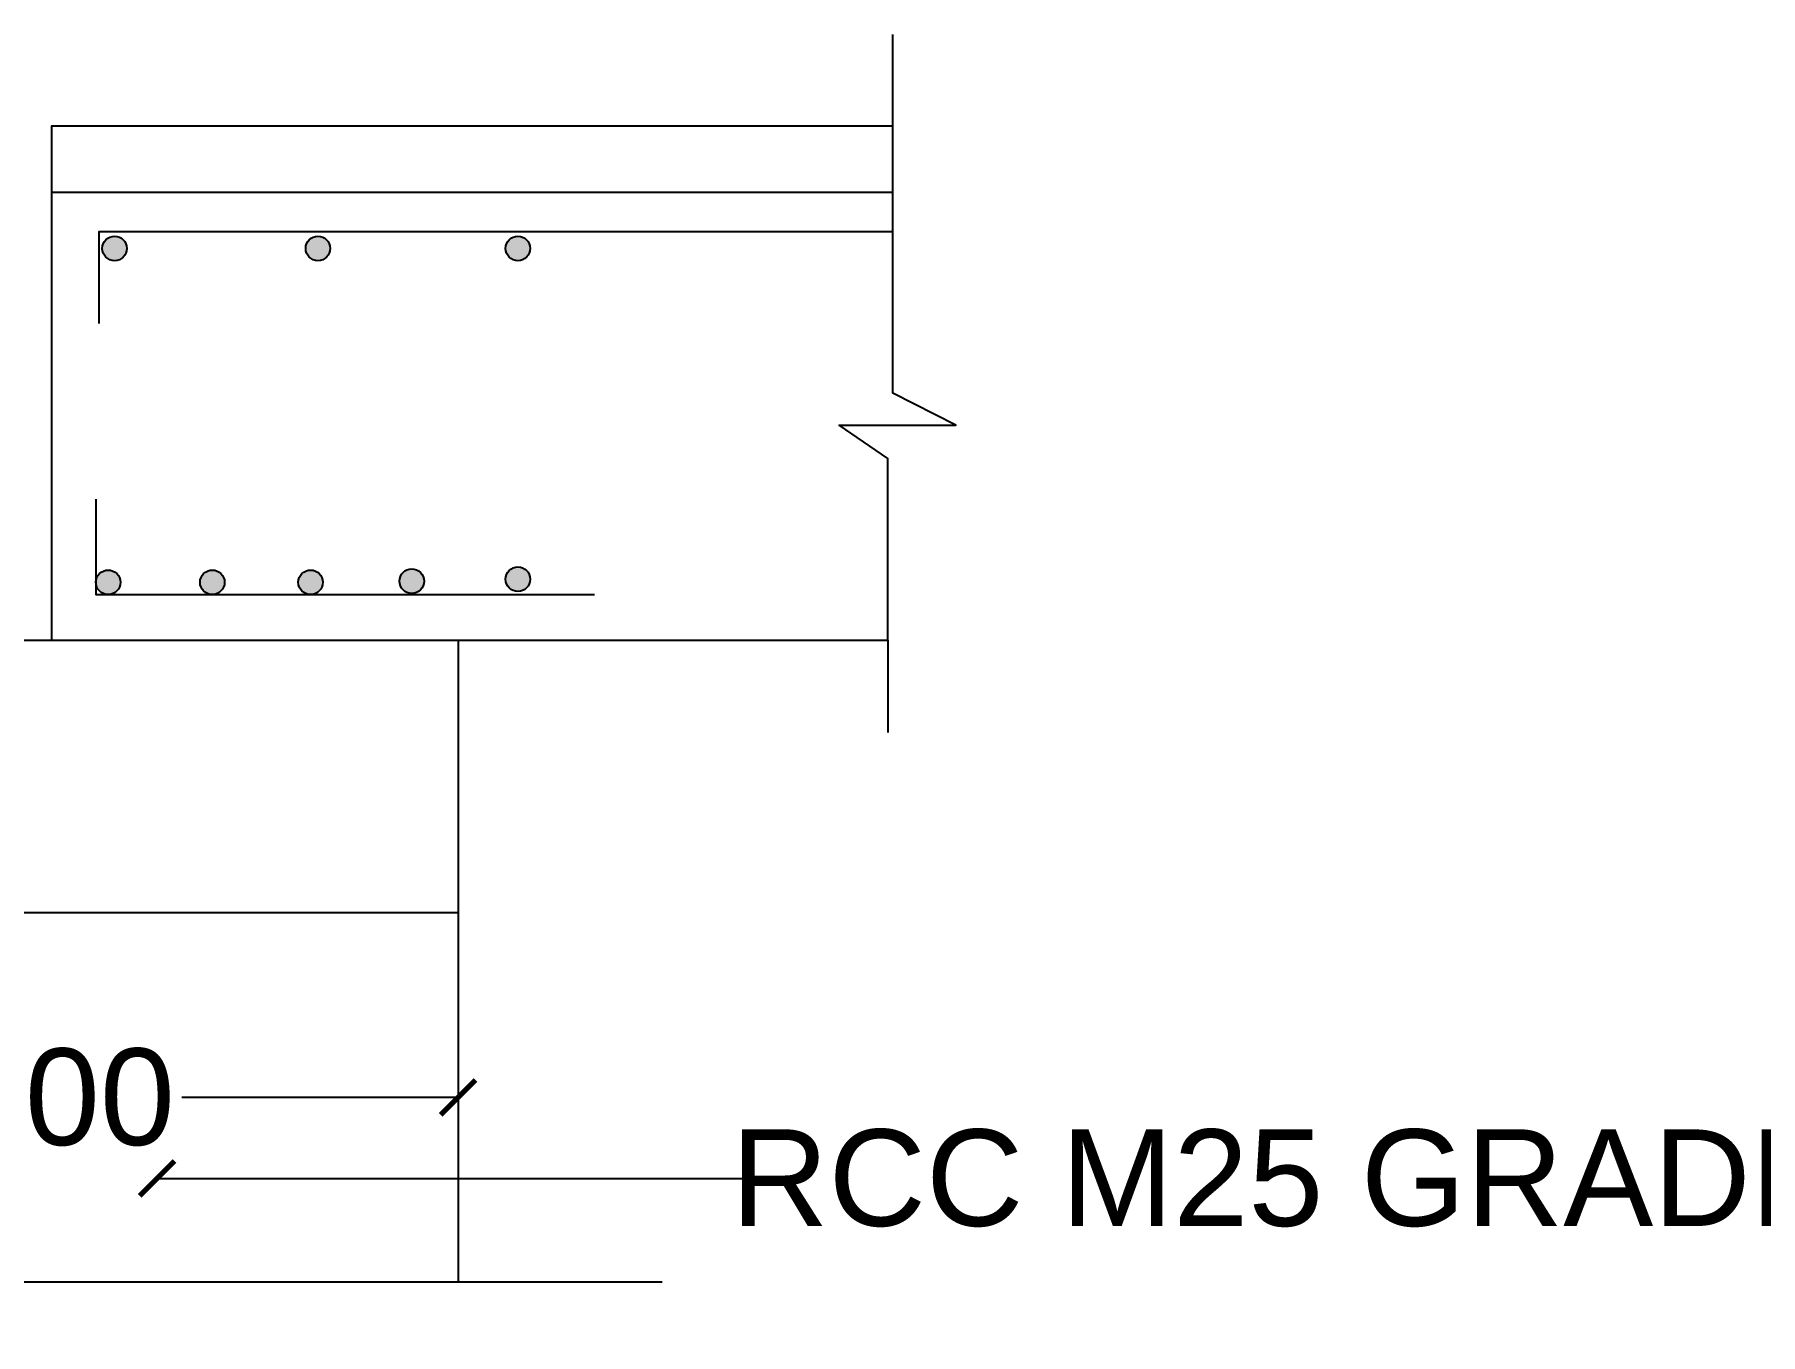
# Model space of a CAD drawing. Header units: inches. Extents: x 322 to 11487, y 352 to 10656.
# Drawn here: x 371.32 to 380.25, y 415.92 to 422.65 of the extents above; entities that cross this region are included whole.
import ezdxf

# ---------------------------------------------------------------- set-up
doc = ezdxf.new("R2010")
doc.units = ezdxf.units.IN
doc.header["$MEASUREMENT"] = 0
doc.layers.add('DIMENSION', color=255, linetype='Continuous')
doc.layers.add('HATCH', color=7, linetype='Continuous')
doc.styles.get("Standard").update_dxf_attribs({"font": 'arial.ttf'})
doc.dimstyles.new('dig', dxfattribs={"dimtxt": 0.3125, "dimasz": 0.18, "dimexe": 0.18, "dimexo": 0.0625, "dimgap": 0.09, "dimtad": 0, "dimtih": 1, "dimtoh": 1, "dimdec": 4, "dimzin": 0, "dimdsep": 46, "dimtxsty": 'Standard', "dimblk": 'ARCHTICK', "dimcen": 0.09, "dimadec": 0, "dimazin": 0, "dimtfac": 1, "dimtdec": 4, "dimtofl": 0, "dimtmove": 0, "dimatfit": 3, "dimldrblk": 'ARCHTICK', "dimfxl": 1, "dimtolj": 1, "dimtzin": 0, "dimarcsym": 0})

# ---------------------------------------------------------------- blocks, each defined once
blk = doc.blocks.new('_ArchTick')
at = {"color": 0, "linetype": 'ByBlock', "const_width": 0.15}
blk.add_lwpolyline([(-0.5, -0.5), (0.5, 0.5)], dxfattribs=at)
blk = doc.blocks.new('*D30')
at = {"layer": 'Defpoints', "color": 0, "ltscale": 0.02, "transparency": 16777216}
for p in [(369.0258, 417.1558), (373.5109, 417.1558), (373.5109, 417.1486)]:
    blk.add_point(p, dxfattribs=at)
at = {"layer": 'DIMENSION', "color": 0, "lineweight": -2, "ltscale": 0.02, "transparency": 16777216}
for p, q in [((369.0258, 417.1486), (370.4561, 417.1486)), ((373.5109, 417.1486), (372.0806, 417.1486)), ((369.0258, 417.0933), (369.0258, 416.9686)), ((373.5109, 417.0933), (373.5109, 416.9686))]:
    blk.add_line(p, q, dxfattribs=at)
at = {"layer": 'DIMENSION', "color": 0, "lineweight": -2, "ltscale": 0.02, "transparency": 16777216, "xscale": 0.18, "yscale": 0.18, "zscale": 0.18, "rotation": 180}
blk.add_blockref('_ArchTick', (369.0258, 417.1486), dxfattribs=at)
at = {"layer": 'DIMENSION', "color": 0, "lineweight": -2, "ltscale": 0.02, "transparency": 16777216, "xscale": 0.18, "yscale": 0.18, "zscale": 0.18}
blk.add_blockref('_ArchTick', (373.5109, 417.1486), dxfattribs=at)
at = {"layer": 'DIMENSION', "color": 0, "ltscale": 0.02, "transparency": 16777216, "insert": (371.2683, 417.1486), "char_height": 0.5, "attachment_point": 5}
blk.add_mtext('\\A1;1200', dxfattribs=at)

msp = doc.modelspace()

# ---------------------------------------------------------------- hatches: boundary and pattern name
at = {"layer": 'DIMENSION', "ltscale": 0.02}
h = msp.add_hatch(color=256, dxfattribs=at)
h.paths.add_polyline_path([(371.63605, 419.81502, 1), (371.76315, 419.81502, 1)])
h.paths.add_polyline_path([(372.1751, 419.81502, 1), (372.3022, 419.81502, 1)])
h.paths.add_polyline_path([(372.68364, 419.81502, 1), (372.81073, 419.81502, 1)])
h.paths.add_polyline_path([(373.20743, 419.82101, 1), (373.33453, 419.82101, 1)])
h.paths.add_polyline_path([(373.75665, 419.83117, 1), (373.88374, 419.83117, 1)])
h.paths.add_polyline_path([(371.66928, 421.54322, 1), (371.79638, 421.54322, 1)])
h.paths.add_polyline_path([(372.84904, 421.54322, 1), (372.72195, 421.54322, 1)])
h.paths.add_polyline_path([(373.88374, 421.54322, 1), (373.75665, 421.54322, 1)])
at = {"layer": 'HATCH'}
h = msp.add_hatch(dxfattribs=at)
h.set_pattern_fill('AR-CONC', color=256, scale=1e-05)
h.set_pattern_definition([(50, (37.62397715, 0), (7.172601826e-05, -6.275213498e-06), [7.5e-06, -8.25e-05]), (355, (37.62397715, 0), (-1.3875133361e-05, 7.521921337e-05), [6e-06, -6.6e-05]), (100.45144446, (37.62398313, -5.2e-07), (5.7850884673e-05, 6.8943999097e-05), [6.3740192e-06, -7.01142112e-05]), (46.1842, (37.62397715, 2e-05), (0.000106724133067, -1.655192808e-05), [1.125e-05, -0.00012375]), (96.63563549, (37.62398604, 1.862e-05), (9.3466194567e-05, 9.7411860077e-05), [9.5610342e-06, -0.000105171376]), (351.18416399, (37.62397715, 2e-05), (9.3466194505e-05, 9.7411860027e-05), [9e-06, -9.90000001e-05]), (21, (37.62398715, 1.5e-05), (5.9690705212e-05, -4.02618890665e-05), [7.5e-06, -8.25e-05]), (326, (37.62398715, 1.5e-05), (2.4331533192e-05, 7.2515004505e-05), [6e-06, -6.6e-05]), (71.45144474, (37.623992125, 1.1645e-05), (8.4022237673e-05, 3.2253115281e-05), [6.374019e-06, -7.01142112e-05]), (37.5, (37.62397715, 0), (1.2159855317e-06, 3.32893853831e-05), [0, -6.52e-05, 0, -6.7e-05, 0, -6.625e-05]), (7.5, (37.62397715, 0), (2.63069537442e-05, 3.94411711882e-05), [0, -3.82e-05, 0, -6.37e-05, 0, -2.525e-05]), (327.5, (37.62395485, 0), (5.33822436172e-05, -2.2554871734e-06), [0, -2.5e-05, 0, -7.8e-05, 0, -0.0001035]), (317.5, (37.62394485, 0), (5.83186169342e-05, 1.00104982332e-05), [0, -3.25e-05, 0, -5.18e-05, 0, -7.35e-05])])
h.paths.add_polyline_path([(371.79638, 421.54322, 0.3519417), (371.74652, 421.60528), (371.71914, 421.60528, 0.3519417), (371.66928, 421.54322, 1)])
h = msp.add_hatch(dxfattribs=at)
h.set_pattern_fill('AR-CONC', color=256, scale=1e-05)
h.set_pattern_definition([(50, (38.676642346, 0), (7.172601826e-05, -6.275213498e-06), [7.5e-06, -8.25e-05]), (355, (38.676642346, 0), (-1.3875133361e-05, 7.521921337e-05), [6e-06, -6.6e-05]), (100.45144446, (38.67664832, -5.2e-07), (5.7850884673e-05, 6.8943999097e-05), [6.3740192e-06, -7.01142112e-05]), (46.1842, (38.67664235, 2e-05), (0.000106724133067, -1.655192808e-05), [1.125e-05, -0.00012375]), (96.63563549, (38.67665124, 1.862e-05), (9.3466194567e-05, 9.7411860077e-05), [9.5610342e-06, -0.000105171376]), (351.18416399, (38.67664235, 2e-05), (9.3466194505e-05, 9.7411860027e-05), [9e-06, -9.90000001e-05]), (21, (38.676652346, 1.5e-05), (5.9690705212e-05, -4.02618890665e-05), [7.5e-06, -8.25e-05]), (326, (38.676652346, 1.5e-05), (2.4331533192e-05, 7.2515004505e-05), [6e-06, -6.6e-05]), (71.45144474, (38.67665732, 1.1645e-05), (8.4022237673e-05, 3.2253115281e-05), [6.374019e-06, -7.01142112e-05]), (37.5, (38.676642346, 0), (1.2159855317e-06, 3.32893853831e-05), [0, -6.52e-05, 0, -6.7e-05, 0, -6.625e-05]), (7.5, (38.676642346, 0), (2.63069537442e-05, 3.94411711882e-05), [0, -3.82e-05, 0, -6.37e-05, 0, -2.525e-05]), (327.5, (38.676620046, 0), (5.33822436172e-05, -2.2554871734e-06), [0, -2.5e-05, 0, -7.8e-05, 0, -0.0001035]), (317.5, (38.676610046, 0), (5.83186169342e-05, 1.00104982332e-05), [0, -3.25e-05, 0, -5.18e-05, 0, -7.35e-05])])
h.paths.add_polyline_path([(372.84904, 421.54322, 0.3519417), (372.79919, 421.60528), (372.7718, 421.60528, 0.3519417), (372.72195, 421.54322, 1)])
h = msp.add_hatch(dxfattribs=at)
h.set_pattern_fill('AR-CONC', color=256, scale=1e-05)
h.set_pattern_definition([(50, (39.71134322, 0), (7.172601826e-05, -6.275213498e-06), [7.5e-06, -8.25e-05]), (355, (39.71134322, 0), (-1.3875133361e-05, 7.521921337e-05), [6e-06, -6.6e-05]), (100.45144446, (39.7113492, -5.2e-07), (5.7850884673e-05, 6.8943999097e-05), [6.3740192e-06, -7.01142112e-05]), (46.1842, (39.71134322, 2e-05), (0.000106724133067, -1.655192808e-05), [1.125e-05, -0.00012375]), (96.63563549, (39.71135212, 1.862e-05), (9.3466194567e-05, 9.7411860077e-05), [9.5610342e-06, -0.000105171376]), (351.18416399, (39.71134322, 2e-05), (9.3466194505e-05, 9.7411860027e-05), [9e-06, -9.90000001e-05]), (21, (39.71135322, 1.5e-05), (5.9690705212e-05, -4.02618890665e-05), [7.5e-06, -8.25e-05]), (326, (39.71135322, 1.5e-05), (2.4331533192e-05, 7.2515004505e-05), [6e-06, -6.6e-05]), (71.45144474, (39.7113582, 1.1645e-05), (8.4022237673e-05, 3.2253115281e-05), [6.374019e-06, -7.01142112e-05]), (37.5, (39.711343223, 0), (1.2159855317e-06, 3.32893853831e-05), [0, -6.52e-05, 0, -6.7e-05, 0, -6.625e-05]), (7.5, (39.711343223, 0), (2.63069537442e-05, 3.94411711882e-05), [0, -3.82e-05, 0, -6.37e-05, 0, -2.525e-05]), (327.5, (39.711320923, 0), (5.33822436172e-05, -2.2554871734e-06), [0, -2.5e-05, 0, -7.8e-05, 0, -0.0001035]), (317.5, (39.711310923, 0), (5.83186169342e-05, 1.00104982332e-05), [0, -3.25e-05, 0, -5.18e-05, 0, -7.35e-05])])
h.paths.add_polyline_path([(373.88374, 421.54322, 0.3519417), (373.83389, 421.60528), (373.8065, 421.60528, 0.3519417), (373.75665, 421.54322, 1)])
h = msp.add_hatch(dxfattribs=at)
h.set_pattern_fill('AR-CONC', color=256, scale=1e-05)
h.set_pattern_definition([(50, (39.71134322, -1.71205217), (7.172601826e-05, -6.275213498e-06), [7.5e-06, -8.25e-05]), (355, (39.71134322, -1.71205217), (-1.3875133361e-05, 7.521921337e-05), [6e-06, -6.6e-05]), (100.45144446, (39.7113492, -1.71205269), (5.7850884673e-05, 6.8943999097e-05), [6.3740192e-06, -7.01142112e-05]), (46.1842, (39.71134322, -1.71203217), (0.000106724133067, -1.655192808e-05), [1.125e-05, -0.00012375]), (96.63563549, (39.71135212, -1.71203355), (9.3466194567e-05, 9.7411860077e-05), [9.5610342e-06, -0.000105171376]), (351.18416399, (39.71134322, -1.71203217), (9.3466194505e-05, 9.7411860027e-05), [9e-06, -9.90000001e-05]), (21, (39.71135322, -1.71203717), (5.9690705212e-05, -4.02618890665e-05), [7.5e-06, -8.25e-05]), (326, (39.71135322, -1.71203717), (2.4331533192e-05, 7.2515004505e-05), [6e-06, -6.6e-05]), (71.45144474, (39.7113582, -1.712040524), (8.4022237673e-05, 3.2253115281e-05), [6.374019e-06, -7.01142112e-05]), (37.5, (39.711343223, -1.71205217), (1.2159855317e-06, 3.32893853831e-05), [0, -6.52e-05, 0, -6.7e-05, 0, -6.625e-05]), (7.5, (39.711343223, -1.71205217), (2.63069537442e-05, 3.94411711882e-05), [0, -3.82e-05, 0, -6.37e-05, 0, -2.525e-05]), (327.5, (39.711320923, -1.71205217), (5.33822436172e-05, -2.2554871734e-06), [0, -2.5e-05, 0, -7.8e-05, 0, -0.0001035]), (317.5, (39.711310923, -1.71205217), (5.83186169342e-05, 1.00104982332e-05), [0, -3.25e-05, 0, -5.18e-05, 0, -7.35e-05])])
h.paths.add_polyline_path([(373.88374, 419.83117, 0.3519417), (373.83389, 419.89322), (373.8065, 419.89322, 0.3519417), (373.75665, 419.83117, 1)])
h = msp.add_hatch(dxfattribs=at)
h.set_pattern_fill('AR-CONC', color=256, scale=1e-05)
h.set_pattern_definition([(50, (37.590744116, -1.7282033), (7.172601826e-05, -6.275213498e-06), [7.5e-06, -8.25e-05]), (355, (37.590744116, -1.7282033), (-1.3875133361e-05, 7.521921337e-05), [6e-06, -6.6e-05]), (100.45144446, (37.59075009, -1.72820382), (5.7850884673e-05, 6.8943999097e-05), [6.3740192e-06, -7.01142112e-05]), (46.1842, (37.59074412, -1.7281833), (0.000106724133067, -1.655192808e-05), [1.125e-05, -0.00012375]), (96.63563549, (37.59075301, -1.72818468), (9.3466194567e-05, 9.7411860077e-05), [9.5610342e-06, -0.000105171376]), (351.18416399, (37.59074412, -1.7281833), (9.3466194505e-05, 9.7411860027e-05), [9e-06, -9.90000001e-05]), (21, (37.590754116, -1.7281883), (5.9690705212e-05, -4.02618890665e-05), [7.5e-06, -8.25e-05]), (326, (37.590754116, -1.7281883), (2.4331533192e-05, 7.2515004505e-05), [6e-06, -6.6e-05]), (71.45144474, (37.59075909, -1.728191655), (8.4022237673e-05, 3.2253115281e-05), [6.374019e-06, -7.01142112e-05]), (37.5, (37.590744116, -1.7282033), (1.2159855317e-06, 3.32893853831e-05), [0, -6.52e-05, 0, -6.7e-05, 0, -6.625e-05]), (7.5, (37.590744116, -1.7282033), (2.63069537442e-05, 3.94411711882e-05), [0, -3.82e-05, 0, -6.37e-05, 0, -2.525e-05]), (327.5, (37.590721816, -1.7282033), (5.33822436172e-05, -2.2554871734e-06), [0, -2.5e-05, 0, -7.8e-05, 0, -0.0001035]), (317.5, (37.590711816, -1.7282033), (5.83186169342e-05, 1.00104982332e-05), [0, -3.25e-05, 0, -5.18e-05, 0, -7.35e-05])])
h.paths.add_polyline_path([(371.76315, 419.81502, 0.3519417), (371.71329, 419.87707), (371.68591, 419.87707, 0.3519417), (371.63605, 419.81502, 1)])
h = msp.add_hatch(dxfattribs=at)
h.set_pattern_fill('AR-CONC', color=256, scale=1e-05)
h.set_pattern_definition([(50, (38.12979747, -1.7282033), (7.172601826e-05, -6.275213498e-06), [7.5e-06, -8.25e-05]), (355, (38.12979747, -1.7282033), (-1.3875133361e-05, 7.521921337e-05), [6e-06, -6.6e-05]), (100.45144446, (38.12980345, -1.72820382), (5.7850884673e-05, 6.8943999097e-05), [6.3740192e-06, -7.01142112e-05]), (46.1842, (38.12979747, -1.7281833), (0.000106724133067, -1.655192808e-05), [1.125e-05, -0.00012375]), (96.63563549, (38.12980636, -1.72818468), (9.3466194567e-05, 9.7411860077e-05), [9.5610342e-06, -0.000105171376]), (351.18416399, (38.12979747, -1.7281833), (9.3466194505e-05, 9.7411860027e-05), [9e-06, -9.90000001e-05]), (21, (38.12980747, -1.7281883), (5.9690705212e-05, -4.02618890665e-05), [7.5e-06, -8.25e-05]), (326, (38.12980747, -1.7281883), (2.4331533192e-05, 7.2515004505e-05), [6e-06, -6.6e-05]), (71.45144474, (38.129812444, -1.728191655), (8.4022237673e-05, 3.2253115281e-05), [6.374019e-06, -7.01142112e-05]), (37.5, (38.12979747, -1.7282033), (1.2159855317e-06, 3.32893853831e-05), [0, -6.52e-05, 0, -6.7e-05, 0, -6.625e-05]), (7.5, (38.12979747, -1.7282033), (2.63069537442e-05, 3.94411711882e-05), [0, -3.82e-05, 0, -6.37e-05, 0, -2.525e-05]), (327.5, (38.12977517, -1.7282033), (5.33822436172e-05, -2.2554871734e-06), [0, -2.5e-05, 0, -7.8e-05, 0, -0.0001035]), (317.5, (38.12976517, -1.7282033), (5.83186169342e-05, 1.00104982332e-05), [0, -3.25e-05, 0, -5.18e-05, 0, -7.35e-05])])
h.paths.add_polyline_path([(372.3022, 419.81502, 0.3519417), (372.25234, 419.87707), (372.22496, 419.87707, 0.3519417), (372.1751, 419.81502, 1)])
h = msp.add_hatch(dxfattribs=at)
h.set_pattern_fill('AR-CONC', color=256, scale=1e-05)
h.set_pattern_definition([(50, (38.63833244, -1.7282033), (7.172601826e-05, -6.275213498e-06), [7.5e-06, -8.25e-05]), (355, (38.63833244, -1.7282033), (-1.3875133361e-05, 7.521921337e-05), [6e-06, -6.6e-05]), (100.45144446, (38.638338415, -1.72820382), (5.7850884673e-05, 6.8943999097e-05), [6.3740192e-06, -7.01142112e-05]), (46.1842, (38.63833244, -1.7281833), (0.000106724133067, -1.655192808e-05), [1.125e-05, -0.00012375]), (96.63563549, (38.63834133, -1.72818468), (9.3466194567e-05, 9.7411860077e-05), [9.5610342e-06, -0.000105171376]), (351.18416399, (38.63833244, -1.7281833), (9.3466194505e-05, 9.7411860027e-05), [9e-06, -9.90000001e-05]), (21, (38.63834244, -1.7281883), (5.9690705212e-05, -4.02618890665e-05), [7.5e-06, -8.25e-05]), (326, (38.63834244, -1.7281883), (2.4331533192e-05, 7.2515004505e-05), [6e-06, -6.6e-05]), (71.45144474, (38.63834741, -1.728191655), (8.4022237673e-05, 3.2253115281e-05), [6.374019e-06, -7.01142112e-05]), (37.5, (38.638332438, -1.7282033), (1.2159855317e-06, 3.32893853831e-05), [0, -6.52e-05, 0, -6.7e-05, 0, -6.625e-05]), (7.5, (38.63833244, -1.7282033), (2.63069537442e-05, 3.94411711882e-05), [0, -3.82e-05, 0, -6.37e-05, 0, -2.525e-05]), (327.5, (38.638310138, -1.7282033), (5.33822436172e-05, -2.2554871734e-06), [0, -2.5e-05, 0, -7.8e-05, 0, -0.0001035]), (317.5, (38.63830014, -1.7282033), (5.83186169342e-05, 1.00104982332e-05), [0, -3.25e-05, 0, -5.18e-05, 0, -7.35e-05])])
h.paths.add_polyline_path([(372.81073, 419.81502, 0.3519417), (372.76088, 419.87707), (372.73349, 419.87707, 0.3519417), (372.68364, 419.81502, 1)])
h = msp.add_hatch(dxfattribs=at)
h.set_pattern_fill('AR-CONC', color=256, scale=1e-05)
h.set_pattern_definition([(50, (39.1621266, -1.72221407), (7.172601826e-05, -6.275213498e-06), [7.5e-06, -8.25e-05]), (355, (39.1621266, -1.72221407), (-1.3875133361e-05, 7.521921337e-05), [6e-06, -6.6e-05]), (100.45144446, (39.16213258, -1.722214595), (5.7850884673e-05, 6.8943999097e-05), [6.3740192e-06, -7.01142112e-05]), (46.1842, (39.1621266, -1.72219407), (0.000106724133067, -1.655192808e-05), [1.125e-05, -0.00012375]), (96.63563549, (39.16213549, -1.72219545), (9.3466194567e-05, 9.7411860077e-05), [9.5610342e-06, -0.000105171376]), (351.18416399, (39.1621266, -1.72219407), (9.3466194505e-05, 9.7411860027e-05), [9e-06, -9.90000001e-05]), (21, (39.1621366, -1.72219907), (5.9690705212e-05, -4.02618890665e-05), [7.5e-06, -8.25e-05]), (326, (39.1621366, -1.72219907), (2.4331533192e-05, 7.2515004505e-05), [6e-06, -6.6e-05]), (71.45144474, (39.162141574, -1.72220243), (8.4022237673e-05, 3.2253115281e-05), [6.374019e-06, -7.01142112e-05]), (37.5, (39.1621266, -1.722214072), (1.2159855317e-06, 3.32893853831e-05), [0, -6.52e-05, 0, -6.7e-05, 0, -6.625e-05]), (7.5, (39.1621266, -1.722214072), (2.63069537442e-05, 3.94411711882e-05), [0, -3.82e-05, 0, -6.37e-05, 0, -2.525e-05]), (327.5, (39.1621043, -1.722214072), (5.33822436172e-05, -2.2554871734e-06), [0, -2.5e-05, 0, -7.8e-05, 0, -0.0001035]), (317.5, (39.1620943, -1.72221407), (5.83186169342e-05, 1.00104982332e-05), [0, -3.25e-05, 0, -5.18e-05, 0, -7.35e-05])])
h.paths.add_polyline_path([(373.33453, 419.82101, 0.3519417), (373.28467, 419.88306), (373.25729, 419.88306, 0.3519417), (373.20743, 419.82101, 1)])

# ---------------------------------------------------------------- linework, layer by layer
at = {"layer": 'DIMENSION', "ltscale": 0.02}
for points in [[(375.73583, 419.5151), (375.73583, 420.45532), (375.48362, 420.62834), (376.08778, 420.62834), (375.76069, 420.79367), (375.76069, 422.65062)], [(371.40846, 419.5151), (371.40846, 422.17869), (375.76069, 422.17869)], [(371.40846, 421.83465), (375.76069, 421.83465)], [(371.65315, 421.15394), (371.65315, 421.63168), (375.76069, 421.63168)], [(371.63604, 420.24488), (371.63604, 419.75147), (374.21762, 419.75147)], [(373.51089, 419.5151), (375.73583, 419.5151), (375.73583, 419.03713)], [(369.02581, 418.1035), (369.02581, 416.20803), (370.93709, 416.20803), (371.0927, 416.46567), (371.0927, 415.92153), (371.24122, 416.1936), (374.56761, 416.1936)], [(373.51089, 418.1035), (373.51089, 416.1936)]]:
    msp.add_lwpolyline(points, dxfattribs=at)
msp.add_lwpolyline([(369.02581, 419.5151), (373.51089, 419.5151), (373.51089, 418.1035), (369.02581, 418.1035)], close=True, dxfattribs=at)
for centre in [(371.73283, 421.54322), (372.7855, 421.54322), (373.8202, 421.54322), (373.8202, 419.83117), (371.6996, 419.81502), (372.23865, 419.81502), (372.74719, 419.81502), (373.27098, 419.82101)]:
    msp.add_circle(centre, 0.06355, dxfattribs=at)

# ---------------------------------------------------------------- texts
at = {"layer": 'DIMENSION', "ltscale": 0.02, "insert": (374.92384, 416.98329), "char_height": 0.5, "width": 5.7116849, "attachment_point": 1}
msp.add_mtext('RCC M25 GRADE', dxfattribs=at)

# ---------------------------------------------------------------- dimensions: what is measured, and where the dimension line sits
at = {"layer": 'DIMENSION', "ltscale": 0.02}
dim = msp.add_linear_dim(base=(373.51089, 417.14855), p1=(369.02581, 417.15577), p2=(373.51089, 417.15577), text='1200', dimstyle='dig', override={"dimtxt": 0.5}, dxfattribs=at)
dim.commit()
dim.dimension.update_dxf_attribs({"geometry": '*D30', "text_midpoint": (371.26835, 417.14855)})

# ---------------------------------------------------------------- leaders
msp.add_leader([(371.95284, 416.72879), (374.99984, 416.72879)], dimstyle='dig', override={"dimtxt": 0.5}, dxfattribs=at)

doc.saveas('drawing.dxf')
